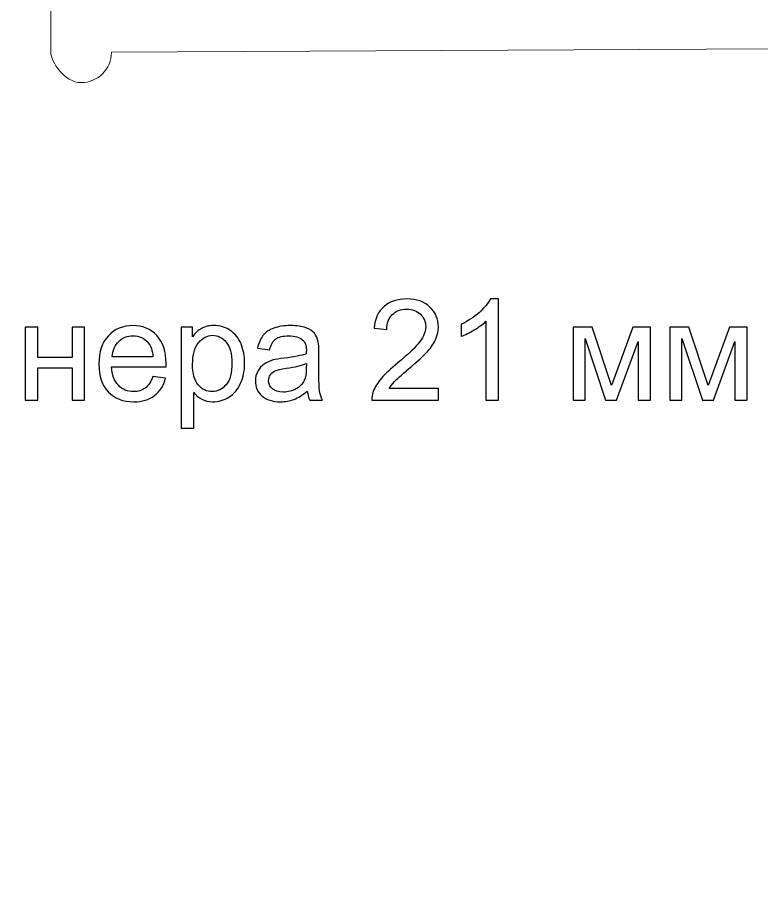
# Model space of a CAD drawing. Header units: millimetres. Extents: x -998 to 1016, y -1915 to 1914.
# Drawn here: x 782.1 to 855.7, y 1089.9 to 1177.4 of the extents above; entities that cross this region are included whole.
import ezdxf

# ---------------------------------------------------------------- set-up
doc = ezdxf.new("R2010")
doc.units = ezdxf.units.MM
doc.header["$MEASUREMENT"] = 0
doc.layers.add('layer 1', color=7, linetype='Continuous')

msp = doc.modelspace()

# ---------------------------------------------------------------- linework, layer by layer
at = {"layer": 'layer 1', "color": 153, "lineweight": 20}
for points, knots in [([(980.4581, 1117.3298), (944.5596, 1055.1518), (865.0528, 1033.848), (802.8748, 1069.7465), (802.8748, 1069.7465), (740.6968, 1105.645), (719.393, 1185.1518), (755.2915, 1247.3298), (755.2915, 1247.3298), (791.19, 1309.5078), (870.6968, 1330.8116), (932.8748, 1294.9131), (932.8748, 1294.9131), (995.0528, 1259.0146), (1016.3566, 1179.5078), (980.4581, 1117.3298)], [0, 0, 0, 0, 0.2, 0.2, 0.2, 0.2, 0.4, 0.4, 0.4, 0.4, 0.6, 0.6, 0.6, 0.6, 1, 1, 1, 1]), ([(899.1939, 1252.5914), (899.1939, 1252.5914), (863.256, 1190.3298), (863.256, 1190.3298), (863.256, 1190.3298), (863.256, 1190.3298), (791.3668, 1190.7117), (791.3668, 1190.7117), (791.3668, 1190.7117), (791.3596, 1192.3623), (790.0216, 1193.6984), (788.3668, 1193.6984), (788.3668, 1193.6984), (786.7122, 1193.6984), (785.3669, 1191.5891), (785.3669, 1190.6984), (785.3669, 1190.6984), (785.367, 1185.6665), (785.3669, 1179.4302), (785.3669, 1173.9614), (785.3669, 1173.9614), (785.3669, 1173.0707), (786.71, 1170.9614), (788.3669, 1170.9614), (788.3669, 1170.9614), (790.0238, 1170.9614), (791.3669, 1172.3045), (791.3669, 1173.9615), (791.3669, 1173.9615), (791.3669, 1173.9615), (791.3667, 1173.9745), (791.3667, 1173.9745), (791.3667, 1173.9745), (791.3667, 1173.9745), (863.2562, 1174.3298), (863.2562, 1174.3298), (863.2562, 1174.3298), (863.2562, 1174.3298), (899.2118, 1112.0782), (899.2118, 1112.0782), (899.2118, 1112.0782), (899.2118, 1112.0782), (899.2005, 1112.072), (899.2005, 1112.072), (899.2005, 1112.072), (897.7655, 1111.2435), (897.274, 1109.4089), (898.1025, 1107.9739), (898.1025, 1107.9739), (899.0007, 1106.4182), (901.676, 1106.4535), (902.5092, 1107.0802), (902.5092, 1107.0802), (907.0327, 1109.6918), (912.2284, 1112.6653), (916.3768, 1115.0606), (916.3768, 1115.0606), (917.1485, 1115.5061), (918.3024, 1117.7256), (917.475, 1119.1587), (917.475, 1119.1587), (916.6476, 1120.5918), (914.8212, 1121.0826), (913.3881, 1120.263), (913.3881, 1120.263), (913.3881, 1120.263), (877.1124, 1182.3298), (877.1124, 1182.3298), (877.1124, 1182.3298), (877.1124, 1182.3298), (913.057, 1244.5876), (913.057, 1244.5876), (913.057, 1244.5876), (914.4919, 1243.7591), (916.3266, 1244.2507), (917.155, 1245.6857), (917.155, 1245.6857), (917.9835, 1247.1206), (917.4919, 1248.9553), (916.0569, 1249.7837), (916.0569, 1249.7837), (916.0569, 1249.7837), (916.0502, 1249.7875), (916.0502, 1249.7875), (916.0502, 1249.7875), (916.0502, 1249.7875), (902.2005, 1257.7837), (902.2005, 1257.7837), (902.2005, 1257.7837), (902.2005, 1257.7837), (902.1939, 1257.7876), (902.1939, 1257.7876), (902.1939, 1257.7876), (900.7589, 1258.616), (898.9243, 1258.1244), (898.0958, 1256.6895), (898.0958, 1256.6895), (897.2674, 1255.2546), (897.759, 1253.4199), (899.1939, 1252.5914)], [0, 0, 0, 0, 0.0384615, 0.0384615, 0.0384615, 0.0384615, 0.0769231, 0.0769231, 0.0769231, 0.0769231, 0.1153846, 0.1153846, 0.1153846, 0.1153846, 0.1538462, 0.1538462, 0.1538462, 0.1538462, 0.1923077, 0.1923077, 0.1923077, 0.1923077, 0.2307692, 0.2307692, 0.2307692, 0.2307692, 0.2692308, 0.2692308, 0.2692308, 0.2692308, 0.3076923, 0.3076923, 0.3076923, 0.3076923, 0.3461538, 0.3461538, 0.3461538, 0.3461538, 0.3846154, 0.3846154, 0.3846154, 0.3846154, 0.4230769, 0.4230769, 0.4230769, 0.4230769, 0.4615385, 0.4615385, 0.4615385, 0.4615385, 0.5, 0.5, 0.5, 0.5, 0.5384615, 0.5384615, 0.5384615, 0.5384615, 0.5769231, 0.5769231, 0.5769231, 0.5769231, 0.6153846, 0.6153846, 0.6153846, 0.6153846, 0.6538462, 0.6538462, 0.6538462, 0.6538462, 0.6923077, 0.6923077, 0.6923077, 0.6923077, 0.7307692, 0.7307692, 0.7307692, 0.7307692, 0.7692308, 0.7692308, 0.7692308, 0.7692308, 0.8076923, 0.8076923, 0.8076923, 0.8076923, 0.8461538, 0.8461538, 0.8461538, 0.8461538, 0.8846154, 0.8846154, 0.8846154, 0.8846154, 0.9230769, 0.9230769, 0.9230769, 0.9230769, 1, 1, 1, 1])]:
    msp.add_open_spline(points, degree=3, knots=knots, dxfattribs=at)
at = {"layer": 'layer 1', "color": 250}
for points, knots in [([(823.7315, 1140.7283), (823.7315, 1140.7283), (823.7315, 1139.5584), (823.7315, 1139.5584), (823.7315, 1139.5584), (823.7315, 1139.5584), (817.1299, 1139.5584), (817.1299, 1139.5584), (817.1299, 1139.5584), (817.1206, 1139.8532), (817.1694, 1140.1364), (817.2738, 1140.4103), (817.2738, 1140.4103), (817.4433, 1140.8583), (817.7148, 1141.3016), (818.0886, 1141.7357), (818.0886, 1141.7357), (818.4623, 1142.1698), (818.9962, 1142.6712), (819.6902, 1143.2399), (819.6902, 1143.2399), (820.7696, 1144.1289), (821.5031, 1144.8322), (821.8861, 1145.3522), (821.8861, 1145.3522), (822.2714, 1145.8722), (822.4641, 1146.3643), (822.4641, 1146.8285), (822.4641, 1146.8285), (822.4641, 1147.3136), (822.29, 1147.7222), (821.9418, 1148.0564), (821.9418, 1148.0564), (821.5936, 1148.3884), (821.1387, 1148.5555), (820.5792, 1148.5555), (820.5792, 1148.5555), (819.9873, 1148.5555), (819.5138, 1148.3791), (819.1587, 1148.0263), (819.1587, 1148.0263), (818.8035, 1147.6758), (818.6248, 1147.1883), (818.6201, 1146.5639), (818.6201, 1146.5639), (818.6201, 1146.5639), (817.3667, 1146.6892), (817.3667, 1146.6892), (817.3667, 1146.6892), (817.4525, 1147.627), (817.7775, 1148.3419), (818.3393, 1148.834), (818.3393, 1148.834), (818.9033, 1149.3261), (819.6577, 1149.5722), (820.6071, 1149.5722), (820.6071, 1149.5722), (821.5635, 1149.5722), (822.3225, 1149.3076), (822.8796, 1148.776), (822.8796, 1148.776), (823.439, 1148.2445), (823.7176, 1147.5852), (823.7176, 1146.8006), (823.7176, 1146.8006), (823.7176, 1146.4014), (823.6363, 1146.0091), (823.4715, 1145.6238), (823.4715, 1145.6238), (823.309, 1145.2361), (823.0374, 1144.8299), (822.6591, 1144.4028), (822.6591, 1144.4028), (822.2784, 1143.978), (821.6493, 1143.3908), (820.7719, 1142.648), (820.7719, 1142.648), (820.0361, 1142.0305), (819.5625, 1141.6127), (819.3536, 1141.3922), (819.3536, 1141.3922), (819.1447, 1141.1717), (818.973, 1140.9511), (818.836, 1140.7283), (818.836, 1140.7283), (818.836, 1140.7283), (823.7315, 1140.7283), (823.7315, 1140.7283)], [0, 0, 0, 0, 0.0434783, 0.0434783, 0.0434783, 0.0434783, 0.0869565, 0.0869565, 0.0869565, 0.0869565, 0.1304348, 0.1304348, 0.1304348, 0.1304348, 0.173913, 0.173913, 0.173913, 0.173913, 0.2173913, 0.2173913, 0.2173913, 0.2173913, 0.2608696, 0.2608696, 0.2608696, 0.2608696, 0.3043478, 0.3043478, 0.3043478, 0.3043478, 0.3478261, 0.3478261, 0.3478261, 0.3478261, 0.3913043, 0.3913043, 0.3913043, 0.3913043, 0.4347826, 0.4347826, 0.4347826, 0.4347826, 0.4782609, 0.4782609, 0.4782609, 0.4782609, 0.5217391, 0.5217391, 0.5217391, 0.5217391, 0.5652174, 0.5652174, 0.5652174, 0.5652174, 0.6086957, 0.6086957, 0.6086957, 0.6086957, 0.6521739, 0.6521739, 0.6521739, 0.6521739, 0.6956522, 0.6956522, 0.6956522, 0.6956522, 0.7391304, 0.7391304, 0.7391304, 0.7391304, 0.7826087, 0.7826087, 0.7826087, 0.7826087, 0.826087, 0.826087, 0.826087, 0.826087, 0.8695652, 0.8695652, 0.8695652, 0.8695652, 0.9130435, 0.9130435, 0.9130435, 0.9130435, 1, 1, 1, 1]), ([(829.653, 1139.5584), (829.653, 1139.5584), (828.4274, 1139.5584), (828.4274, 1139.5584), (828.4274, 1139.5584), (828.4274, 1139.5584), (828.4274, 1147.3624), (828.4274, 1147.3624), (828.4274, 1147.3624), (828.1326, 1147.0792), (827.7449, 1146.7983), (827.2668, 1146.5175), (827.2668, 1146.5175), (826.7886, 1146.2366), (826.3568, 1146.0254), (825.9762, 1145.8861), (825.9762, 1145.8861), (825.9762, 1145.8861), (825.9762, 1147.0699), (825.9762, 1147.0699), (825.9762, 1147.0699), (826.6609, 1147.3902), (827.2598, 1147.7802), (827.7728, 1148.2398), (827.7728, 1148.2398), (828.2858, 1148.6971), (828.6502, 1149.1405), (828.8638, 1149.5722), (828.8638, 1149.5722), (828.8638, 1149.5722), (829.653, 1149.5722), (829.653, 1149.5722), (829.653, 1149.5722), (829.653, 1149.5722), (829.653, 1139.5584), (829.653, 1139.5584)], [0, 0, 0, 0, 0.1, 0.1, 0.1, 0.1, 0.2, 0.2, 0.2, 0.2, 0.3, 0.3, 0.3, 0.3, 0.4, 0.4, 0.4, 0.4, 0.5, 0.5, 0.5, 0.5, 0.6, 0.6, 0.6, 0.6, 0.7, 0.7, 0.7, 0.7, 0.8, 0.8, 0.8, 0.8, 1, 1, 1, 1]), ([(782.8475, 1146.7867), (782.8475, 1146.7867), (784.0731, 1146.7867), (784.0731, 1146.7867), (784.0731, 1146.7867), (784.0731, 1146.7867), (784.0731, 1143.7784), (784.0731, 1143.7784), (784.0731, 1143.7784), (784.0731, 1143.7784), (787.4714, 1143.7784), (787.4714, 1143.7784), (787.4714, 1143.7784), (787.4714, 1143.7784), (787.4714, 1146.7867), (787.4714, 1146.7867), (787.4714, 1146.7867), (787.4714, 1146.7867), (788.697, 1146.7867), (788.697, 1146.7867), (788.697, 1146.7867), (788.697, 1146.7867), (788.697, 1139.5584), (788.697, 1139.5584), (788.697, 1139.5584), (788.697, 1139.5584), (787.4714, 1139.5584), (787.4714, 1139.5584), (787.4714, 1139.5584), (787.4714, 1139.5584), (787.4714, 1142.7617), (787.4714, 1142.7617), (787.4714, 1142.7617), (787.4714, 1142.7617), (784.0731, 1142.7617), (784.0731, 1142.7617), (784.0731, 1142.7617), (784.0731, 1142.7617), (784.0731, 1139.5584), (784.0731, 1139.5584), (784.0731, 1139.5584), (784.0731, 1139.5584), (782.8475, 1139.5584), (782.8475, 1139.5584), (782.8475, 1139.5584), (782.8475, 1139.5584), (782.8475, 1146.7867), (782.8475, 1146.7867)], [0, 0, 0, 0, 0.0769231, 0.0769231, 0.0769231, 0.0769231, 0.1538462, 0.1538462, 0.1538462, 0.1538462, 0.2307692, 0.2307692, 0.2307692, 0.2307692, 0.3076923, 0.3076923, 0.3076923, 0.3076923, 0.3846154, 0.3846154, 0.3846154, 0.3846154, 0.4615385, 0.4615385, 0.4615385, 0.4615385, 0.5384615, 0.5384615, 0.5384615, 0.5384615, 0.6153846, 0.6153846, 0.6153846, 0.6153846, 0.6923077, 0.6923077, 0.6923077, 0.6923077, 0.7692308, 0.7692308, 0.7692308, 0.7692308, 0.8461538, 0.8461538, 0.8461538, 0.8461538, 1, 1, 1, 1]), ([(795.468, 1141.8982), (795.468, 1141.8982), (796.7354, 1141.7311), (796.7354, 1141.7311), (796.7354, 1141.7311), (796.5381, 1140.9952), (796.169, 1140.4219), (795.6305, 1140.0157), (795.6305, 1140.0157), (795.092, 1139.6095), (794.4049, 1139.4052), (793.5669, 1139.4052), (793.5669, 1139.4052), (792.5131, 1139.4052), (791.6774, 1139.7302), (791.06, 1140.3801), (791.06, 1140.3801), (790.4425, 1141.0277), (790.1338, 1141.94), (790.1338, 1143.1122), (790.1338, 1143.1122), (790.1338, 1144.3239), (790.4449, 1145.2663), (791.0693, 1145.9348), (791.0693, 1145.9348), (791.6937, 1146.6057), (792.5038, 1146.9399), (793.4996, 1146.9399), (793.4996, 1146.9399), (794.4629, 1146.9399), (795.2498, 1146.6126), (795.8603, 1145.9557), (795.8603, 1145.9557), (796.4708, 1145.2988), (796.7772, 1144.375), (796.7772, 1143.1842), (796.7772, 1143.1842), (796.7772, 1143.1122), (796.7749, 1143.0031), (796.7702, 1142.8592), (796.7702, 1142.8592), (796.7702, 1142.8592), (791.3873, 1142.8592), (791.3873, 1142.8592), (791.3873, 1142.8592), (791.4337, 1142.0677), (791.6565, 1141.4595), (792.0604, 1141.0393), (792.0604, 1141.0393), (792.462, 1140.6192), (792.9657, 1140.408), (793.5669, 1140.408), (793.5669, 1140.408), (794.0149, 1140.408), (794.3979, 1140.5264), (794.7136, 1140.7631), (794.7136, 1140.7631), (795.0316, 1140.9999), (795.2823, 1141.3782), (795.468, 1141.8982)], [0, 0, 0, 0, 0.0625, 0.0625, 0.0625, 0.0625, 0.125, 0.125, 0.125, 0.125, 0.1875, 0.1875, 0.1875, 0.1875, 0.25, 0.25, 0.25, 0.25, 0.3125, 0.3125, 0.3125, 0.3125, 0.375, 0.375, 0.375, 0.375, 0.4375, 0.4375, 0.4375, 0.4375, 0.5, 0.5, 0.5, 0.5, 0.5625, 0.5625, 0.5625, 0.5625, 0.625, 0.625, 0.625, 0.625, 0.6875, 0.6875, 0.6875, 0.6875, 0.75, 0.75, 0.75, 0.75, 0.8125, 0.8125, 0.8125, 0.8125, 0.875, 0.875, 0.875, 0.875, 1, 1, 1, 1]), ([(798.2837, 1136.7868), (798.2837, 1136.7868), (798.2837, 1146.7867), (798.2837, 1146.7867), (798.2837, 1146.7867), (798.2837, 1146.7867), (799.3979, 1146.7867), (799.3979, 1146.7867), (799.3979, 1146.7867), (799.3979, 1146.7867), (799.3979, 1145.8373), (799.3979, 1145.8373), (799.3979, 1145.8373), (799.6602, 1146.2041), (799.9573, 1146.4803), (800.2893, 1146.6637), (800.2893, 1146.6637), (800.6189, 1146.8471), (801.0204, 1146.9399), (801.4917, 1146.9399), (801.4917, 1146.9399), (802.1091, 1146.9399), (802.6523, 1146.7821), (803.1235, 1146.4641), (803.1235, 1146.4641), (803.5947, 1146.1484), (803.9498, 1145.7004), (804.1912, 1145.1247), (804.1912, 1145.1247), (804.4303, 1144.5467), (804.551, 1143.9154), (804.551, 1143.2259), (804.551, 1143.2259), (804.551, 1142.4901), (804.4187, 1141.8262), (804.1541, 1141.2343), (804.1541, 1141.2343), (803.8895, 1140.6447), (803.5042, 1140.1921), (802.9981, 1139.8764), (802.9981, 1139.8764), (802.4944, 1139.563), (801.9629, 1139.4052), (801.4058, 1139.4052), (801.4058, 1139.4052), (800.9972, 1139.4052), (800.6305, 1139.4911), (800.3078, 1139.6629), (800.3078, 1139.6629), (799.9829, 1139.8346), (799.7182, 1140.0505), (799.5093, 1140.3128), (799.5093, 1140.3128), (799.5093, 1140.3128), (799.5093, 1136.7868), (799.5093, 1136.7868), (799.5093, 1136.7868), (799.5093, 1136.7868), (798.2837, 1136.7868), (798.2837, 1136.7868)], [0, 0, 0, 0, 0.0625, 0.0625, 0.0625, 0.0625, 0.125, 0.125, 0.125, 0.125, 0.1875, 0.1875, 0.1875, 0.1875, 0.25, 0.25, 0.25, 0.25, 0.3125, 0.3125, 0.3125, 0.3125, 0.375, 0.375, 0.375, 0.375, 0.4375, 0.4375, 0.4375, 0.4375, 0.5, 0.5, 0.5, 0.5, 0.5625, 0.5625, 0.5625, 0.5625, 0.625, 0.625, 0.625, 0.625, 0.6875, 0.6875, 0.6875, 0.6875, 0.75, 0.75, 0.75, 0.75, 0.8125, 0.8125, 0.8125, 0.8125, 0.875, 0.875, 0.875, 0.875, 1, 1, 1, 1]), ([(810.7511, 1140.4637), (810.2961, 1140.076), (809.8574, 1139.8045), (809.4373, 1139.6443), (809.4373, 1139.6443), (809.0171, 1139.4841), (808.5668, 1139.4052), (808.084, 1139.4052), (808.084, 1139.4052), (807.2901, 1139.4052), (806.6797, 1139.5979), (806.2525, 1139.9855), (806.2525, 1139.9855), (805.8254, 1140.3708), (805.6119, 1140.8653), (805.6119, 1141.4665), (805.6119, 1141.4665), (805.6119, 1141.8193), (805.6931, 1142.1419), (805.8533, 1142.4344), (805.8533, 1142.4344), (806.0158, 1142.7269), (806.227, 1142.959), (806.487, 1143.1354), (806.487, 1143.1354), (806.7493, 1143.3118), (807.0418, 1143.4465), (807.3691, 1143.537), (807.3691, 1143.537), (807.6105, 1143.5997), (807.9749, 1143.66), (808.46, 1143.7204), (808.46, 1143.7204), (809.4489, 1143.8364), (810.1801, 1143.978), (810.6466, 1144.1405), (810.6466, 1144.1405), (810.6513, 1144.3076), (810.6536, 1144.4144), (810.6536, 1144.4585), (810.6536, 1144.4585), (810.6536, 1144.9553), (810.5375, 1145.3058), (810.3054, 1145.51), (810.3054, 1145.51), (809.9921, 1145.7863), (809.5255, 1145.9232), (808.908, 1145.9232), (808.908, 1145.9232), (808.3301, 1145.9232), (807.9029, 1145.8211), (807.629, 1145.6191), (807.629, 1145.6191), (807.3528, 1145.4172), (807.1509, 1145.0597), (807.0186, 1144.5444), (807.0186, 1144.5444), (807.0186, 1144.5444), (805.8208, 1144.7115), (805.8208, 1144.7115), (805.8208, 1144.7115), (805.9299, 1145.2245), (806.1086, 1145.64), (806.3593, 1145.9557), (806.3593, 1145.9557), (806.61, 1146.2714), (806.9721, 1146.5128), (807.4457, 1146.6846), (807.4457, 1146.6846), (807.9169, 1146.854), (808.467, 1146.9399), (809.0891, 1146.9399), (809.0891, 1146.9399), (809.7065, 1146.9399), (810.2102, 1146.868), (810.5979, 1146.7217), (810.5979, 1146.7217), (810.9832, 1146.5755), (811.2687, 1146.3944), (811.4498, 1146.1739), (811.4498, 1146.1739), (811.6308, 1145.9534), (811.7585, 1145.6748), (811.8328, 1145.3383), (811.8328, 1145.3383), (811.8723, 1145.1294), (811.8931, 1144.7533), (811.8931, 1144.2125), (811.8931, 1144.2125), (811.8931, 1144.2125), (811.8931, 1142.5876), (811.8931, 1142.5876), (811.8931, 1142.5876), (811.8931, 1141.4525), (811.9187, 1140.7353), (811.9697, 1140.4312), (811.9697, 1140.4312), (812.0185, 1140.1271), (812.1206, 1139.8369), (812.2692, 1139.5584), (812.2692, 1139.5584), (812.2692, 1139.5584), (810.9879, 1139.5584), (810.9879, 1139.5584), (810.9879, 1139.5584), (810.8648, 1139.8161), (810.7859, 1140.1178), (810.7511, 1140.4637)], [0, 0, 0, 0, 0.0357143, 0.0357143, 0.0357143, 0.0357143, 0.0714286, 0.0714286, 0.0714286, 0.0714286, 0.1071429, 0.1071429, 0.1071429, 0.1071429, 0.1428571, 0.1428571, 0.1428571, 0.1428571, 0.1785714, 0.1785714, 0.1785714, 0.1785714, 0.2142857, 0.2142857, 0.2142857, 0.2142857, 0.25, 0.25, 0.25, 0.25, 0.2857143, 0.2857143, 0.2857143, 0.2857143, 0.3214286, 0.3214286, 0.3214286, 0.3214286, 0.3571429, 0.3571429, 0.3571429, 0.3571429, 0.3928571, 0.3928571, 0.3928571, 0.3928571, 0.4285714, 0.4285714, 0.4285714, 0.4285714, 0.4642857, 0.4642857, 0.4642857, 0.4642857, 0.5, 0.5, 0.5, 0.5, 0.5357143, 0.5357143, 0.5357143, 0.5357143, 0.5714286, 0.5714286, 0.5714286, 0.5714286, 0.6071429, 0.6071429, 0.6071429, 0.6071429, 0.6428571, 0.6428571, 0.6428571, 0.6428571, 0.6785714, 0.6785714, 0.6785714, 0.6785714, 0.7142857, 0.7142857, 0.7142857, 0.7142857, 0.75, 0.75, 0.75, 0.75, 0.7857143, 0.7857143, 0.7857143, 0.7857143, 0.8214286, 0.8214286, 0.8214286, 0.8214286, 0.8571429, 0.8571429, 0.8571429, 0.8571429, 0.8928571, 0.8928571, 0.8928571, 0.8928571, 0.9285714, 0.9285714, 0.9285714, 0.9285714, 1, 1, 1, 1]), ([(837.0485, 1146.7867), (837.0485, 1146.7867), (838.9333, 1146.7867), (838.9333, 1146.7867), (838.9333, 1146.7867), (838.9333, 1146.7867), (840.8437, 1141.0022), (840.8437, 1141.0022), (840.8437, 1141.0022), (840.8437, 1141.0022), (842.9584, 1146.7867), (842.9584, 1146.7867), (842.9584, 1146.7867), (842.9584, 1146.7867), (844.7086, 1146.7867), (844.7086, 1146.7867), (844.7086, 1146.7867), (844.7086, 1146.7867), (844.7086, 1139.5584), (844.7086, 1139.5584), (844.7086, 1139.5584), (844.7086, 1139.5584), (843.4829, 1139.5584), (843.4829, 1139.5584), (843.4829, 1139.5584), (843.4829, 1139.5584), (843.4829, 1145.3777), (843.4829, 1145.3777), (843.4829, 1145.3777), (843.4829, 1145.3777), (841.3544, 1139.5584), (841.3544, 1139.5584), (841.3544, 1139.5584), (841.3544, 1139.5584), (840.2588, 1139.5584), (840.2588, 1139.5584), (840.2588, 1139.5584), (840.2588, 1139.5584), (838.2462, 1145.6563), (838.2462, 1145.6563), (838.2462, 1145.6563), (838.2462, 1145.6563), (838.2462, 1139.5584), (838.2462, 1139.5584), (838.2462, 1139.5584), (838.2462, 1139.5584), (837.0485, 1139.5584), (837.0485, 1139.5584), (837.0485, 1139.5584), (837.0485, 1139.5584), (837.0485, 1146.7867), (837.0485, 1146.7867)], [0, 0, 0, 0, 0.0714286, 0.0714286, 0.0714286, 0.0714286, 0.1428571, 0.1428571, 0.1428571, 0.1428571, 0.2142857, 0.2142857, 0.2142857, 0.2142857, 0.2857143, 0.2857143, 0.2857143, 0.2857143, 0.3571429, 0.3571429, 0.3571429, 0.3571429, 0.4285714, 0.4285714, 0.4285714, 0.4285714, 0.5, 0.5, 0.5, 0.5, 0.5714286, 0.5714286, 0.5714286, 0.5714286, 0.6428571, 0.6428571, 0.6428571, 0.6428571, 0.7142857, 0.7142857, 0.7142857, 0.7142857, 0.7857143, 0.7857143, 0.7857143, 0.7857143, 0.8571429, 0.8571429, 0.8571429, 0.8571429, 1, 1, 1, 1]), ([(846.6236, 1146.7867), (846.6236, 1146.7867), (848.5084, 1146.7867), (848.5084, 1146.7867), (848.5084, 1146.7867), (848.5084, 1146.7867), (850.4188, 1141.0022), (850.4188, 1141.0022), (850.4188, 1141.0022), (850.4188, 1141.0022), (852.5335, 1146.7867), (852.5335, 1146.7867), (852.5335, 1146.7867), (852.5335, 1146.7867), (854.2837, 1146.7867), (854.2837, 1146.7867), (854.2837, 1146.7867), (854.2837, 1146.7867), (854.2837, 1139.5584), (854.2837, 1139.5584), (854.2837, 1139.5584), (854.2837, 1139.5584), (853.058, 1139.5584), (853.058, 1139.5584), (853.058, 1139.5584), (853.058, 1139.5584), (853.058, 1145.3777), (853.058, 1145.3777), (853.058, 1145.3777), (853.058, 1145.3777), (850.9295, 1139.5584), (850.9295, 1139.5584), (850.9295, 1139.5584), (850.9295, 1139.5584), (849.8339, 1139.5584), (849.8339, 1139.5584), (849.8339, 1139.5584), (849.8339, 1139.5584), (847.8213, 1145.6563), (847.8213, 1145.6563), (847.8213, 1145.6563), (847.8213, 1145.6563), (847.8213, 1139.5584), (847.8213, 1139.5584), (847.8213, 1139.5584), (847.8213, 1139.5584), (846.6236, 1139.5584), (846.6236, 1139.5584), (846.6236, 1139.5584), (846.6236, 1139.5584), (846.6236, 1146.7867), (846.6236, 1146.7867)], [0, 0, 0, 0, 0.0714286, 0.0714286, 0.0714286, 0.0714286, 0.1428571, 0.1428571, 0.1428571, 0.1428571, 0.2142857, 0.2142857, 0.2142857, 0.2142857, 0.2857143, 0.2857143, 0.2857143, 0.2857143, 0.3571429, 0.3571429, 0.3571429, 0.3571429, 0.4285714, 0.4285714, 0.4285714, 0.4285714, 0.5, 0.5, 0.5, 0.5, 0.5714286, 0.5714286, 0.5714286, 0.5714286, 0.6428571, 0.6428571, 0.6428571, 0.6428571, 0.7142857, 0.7142857, 0.7142857, 0.7142857, 0.7857143, 0.7857143, 0.7857143, 0.7857143, 0.8571429, 0.8571429, 0.8571429, 0.8571429, 1, 1, 1, 1]), ([(791.4569, 1143.862), (791.4569, 1143.862), (795.4819, 1143.862), (795.4819, 1143.862), (795.4819, 1143.862), (795.4285, 1144.4701), (795.273, 1144.9251), (795.02, 1145.2292), (795.02, 1145.2292), (794.6324, 1145.7004), (794.1263, 1145.9371), (793.5066, 1145.9371), (793.5066, 1145.9371), (792.9448, 1145.9371), (792.4736, 1145.7491), (792.0906, 1145.3731), (792.0906, 1145.3731), (791.7099, 1144.997), (791.4987, 1144.4933), (791.4569, 1143.862)], [0, 0, 0, 0, 0.1666667, 0.1666667, 0.1666667, 0.1666667, 0.3333333, 0.3333333, 0.3333333, 0.3333333, 0.5, 0.5, 0.5, 0.5, 0.6666667, 0.6666667, 0.6666667, 0.6666667, 1, 1, 1, 1]), ([(799.3979, 1143.1285), (799.3979, 1142.2023), (799.5859, 1141.5175), (799.9596, 1141.0742), (799.9596, 1141.0742), (800.3357, 1140.6308), (800.7906, 1140.408), (801.3245, 1140.408), (801.3245, 1140.408), (801.8677, 1140.408), (802.3319, 1140.6378), (802.7173, 1141.0974), (802.7173, 1141.0974), (803.1049, 1141.557), (803.2976, 1142.2673), (803.2976, 1143.2306), (803.2976, 1143.2306), (803.2976, 1144.1498), (803.1096, 1144.8369), (802.7312, 1145.2942), (802.7312, 1145.2942), (802.3528, 1145.7515), (801.9025, 1145.9789), (801.3779, 1145.9789), (801.3779, 1145.9789), (800.858, 1145.9789), (800.3984, 1145.7352), (799.9991, 1145.2501), (799.9991, 1145.2501), (799.5975, 1144.7626), (799.3979, 1144.057), (799.3979, 1143.1285)], [0, 0, 0, 0, 0.1111111, 0.1111111, 0.1111111, 0.1111111, 0.2222222, 0.2222222, 0.2222222, 0.2222222, 0.3333333, 0.3333333, 0.3333333, 0.3333333, 0.4444444, 0.4444444, 0.4444444, 0.4444444, 0.5555556, 0.5555556, 0.5555556, 0.5555556, 0.6666667, 0.6666667, 0.6666667, 0.6666667, 0.7777778, 0.7777778, 0.7777778, 0.7777778, 1, 1, 1, 1]), ([(810.6536, 1143.1795), (810.2079, 1142.9985), (809.5394, 1142.8453), (808.6481, 1142.7199), (808.6481, 1142.7199), (808.142, 1142.648), (807.7846, 1142.5667), (807.5756, 1142.4762), (807.5756, 1142.4762), (807.3667, 1142.3857), (807.2066, 1142.2534), (807.0928, 1142.0816), (807.0928, 1142.0816), (806.9791, 1141.9075), (806.9211, 1141.7148), (806.9211, 1141.5013), (806.9211, 1141.5013), (806.9211, 1141.1786), (807.0441, 1140.907), (807.2925, 1140.6912), (807.2925, 1140.6912), (807.5408, 1140.4753), (807.9029, 1140.3662), (808.3788, 1140.3662), (808.3788, 1140.3662), (808.85, 1140.3662), (809.2702, 1140.4683), (809.6392, 1140.6749), (809.6392, 1140.6749), (810.006, 1140.8792), (810.2776, 1141.1601), (810.4493, 1141.5152), (810.4493, 1141.5152), (810.5816, 1141.7914), (810.6466, 1142.1976), (810.6466, 1142.7338), (810.6466, 1142.7338), (810.6466, 1142.7338), (810.6536, 1143.1795), (810.6536, 1143.1795)], [0, 0, 0, 0, 0.0909091, 0.0909091, 0.0909091, 0.0909091, 0.1818182, 0.1818182, 0.1818182, 0.1818182, 0.2727273, 0.2727273, 0.2727273, 0.2727273, 0.3636364, 0.3636364, 0.3636364, 0.3636364, 0.4545455, 0.4545455, 0.4545455, 0.4545455, 0.5454545, 0.5454545, 0.5454545, 0.5454545, 0.6363636, 0.6363636, 0.6363636, 0.6363636, 0.7272727, 0.7272727, 0.7272727, 0.7272727, 0.8181818, 0.8181818, 0.8181818, 0.8181818, 1, 1, 1, 1])]:
    msp.add_open_spline(points, degree=3, knots=knots, dxfattribs=at)

doc.saveas('drawing.dxf')
